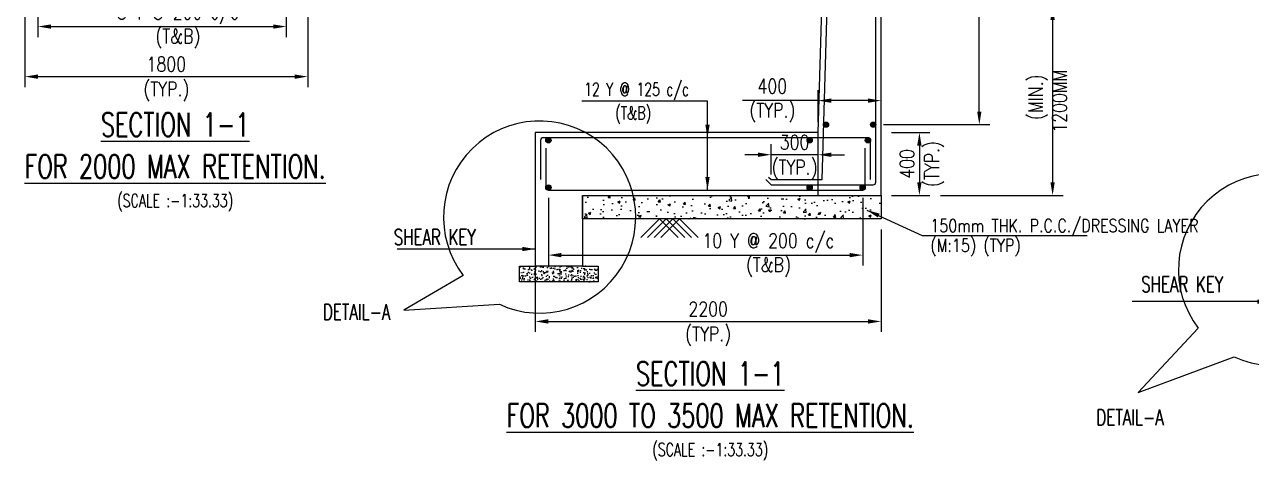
# Model space of a CAD drawing. Extents: x 324505 to 1272425, y -526289 to -156124.
# Drawn here: x 637584 to 661007, y -304178 to -295853 of the extents above; entities that cross this region are included whole.
import ezdxf
from ezdxf.enums import TextEntityAlignment as Align
from ezdxf.lldxf.tags import DXFTag

# ---------------------------------------------------------------- set-up
doc = ezdxf.new("R2010")
doc.units = 0
doc.header["$LTSCALE"] = 500
doc.header["$MEASUREMENT"] = 0
doc.header["$PDMODE"] = 35
doc.header["$PDSIZE"] = -15
doc.layers.get('DEFPOINTS').update_dxf_attribs({"color": 4})
for name, color, linetype in [('PCC', 7, 'Continuous'), ('S- PILE CAP', 4, 'Continuous'), ('S-DIM-1', 5, 'Continuous'), ('S-FOOTING', 4, 'Continuous'), ('S-PCC', 9, 'Continuous'), ('S-REINFORCEMENT', 6, 'Continuous'), ('S-RETAINING WALL', 6, 'Continuous'), ('S-TEXT', 2, 'Continuous'), ('S-TEXT-1', 4, 'Continuous'), ('S-TITIL', 6, 'Continuous')]:
    doc.layers.add(name, color=color, linetype=linetype)
doc.styles.add('ROMANS', font='simplex.shx', dxfattribs={"width": 0.8, "height": 275, "bigfont": 'bigfont.shx'})
tags = doc.linetypes.add('HIDDEN', pattern=[0.375, 0.25, -0.125]).pattern_tags.tags
tags[6:7] = [DXFTag(74, 4), DXFTag(75, 0), DXFTag(340, '0'), DXFTag(46, 1.0), DXFTag(50, 0.0), DXFTag(44, 0.0), DXFTag(45, 0.0)]
tags[4:5] = [DXFTag(74, 4), DXFTag(75, 0), DXFTag(340, '0'), DXFTag(46, 1.0), DXFTag(50, 0.0), DXFTag(44, 0.0), DXFTag(45, 0.0)]
doc.dimstyles.new('dim100', dxfattribs={"dimtxt": 250, "dimasz": 250, "dimexe": 200, "dimexo": 200, "dimgap": 100, "dimtad": 1, "dimdec": 0, "dimzin": 0, "dimdsep": 46, "dimtxsty": 'ROMANS', "dimcen": 0, "dimclrd": 5, "dimclre": 5, "dimclrt": 4, "dimadec": 0, "dimazin": 0, "dimtfac": 1, "dimtdec": 0, "dimtix": 1, "dimtofl": 0, "dimtmove": 2, "dimatfit": 3, "dimfxl": 0, "dimtolj": 1, "dimtzin": 0, "dimlwd": -1, "dimlwe": -1, "dimarcsym": 0})
doc.dimstyles.new('dim33.33', dxfattribs={"dimtxt": 250, "dimasz": 250, "dimexe": 200, "dimexo": 200, "dimgap": 100, "dimtad": 1, "dimdec": 0, "dimlfac": 0.333331, "dimzin": 0, "dimdsep": 46, "dimtxsty": 'ROMANS', "dimcen": 0, "dimclrd": 5, "dimclre": 5, "dimclrt": 4, "dimadec": 0, "dimazin": 0, "dimtfac": 1, "dimtdec": 0, "dimtix": 1, "dimtofl": 0, "dimtmove": 2, "dimatfit": 3, "dimfxl": 0, "dimtolj": 1, "dimtzin": 0, "dimlwd": -1, "dimlwe": -1, "dimarcsym": 0})

# ---------------------------------------------------------------- blocks, each defined once
blk = doc.blocks.new('*D212')
at = {"layer": 'DEFPOINTS', "color": 0}
for p in [(653785, -282865, 0), (655812, -282865), (653785, -297765, 0)]:
    blk.add_point(p, dxfattribs=at)
at = {"layer": 'S-DIM-1', "color": 5}
for p, q in [((653985, -282865), (656012, -282865)), ((653985, -297765), (656012, -297765))]:
    blk.add_line(p, q, dxfattribs=at)
at = {"layer": 'S-DIM-1', "color": 5, "lineweight": -3}
blk.add_line((655812, -297515), (655812, -283115), dxfattribs=at)
at = {"layer": 'S-DIM-1', "color": 5}
for points in [[(655770, -283115), (655853, -283115), (655812, -282865)], [(655770, -297515), (655853, -297515), (655812, -297765)]]:
    blk.add_solid(points, dxfattribs=at)
at = {"layer": 'S-DIM-1', "color": 4, "insert": (655812, -291509), "char_height": 275, "attachment_point": 5, "rotation": 90, "style": 'ROMANS'}
blk.add_mtext('\\A1;8 Y @ 200 c/c\\P(E/F) (TYP.)', dxfattribs=at)
blk = doc.blocks.new('*D213')
at = {"layer": 'DEFPOINTS', "color": 0}
for p in [(653935, -297915), (653935, -299115), (654668, -299115)]:
    blk.add_point(p, dxfattribs=at)
at = {"layer": 'S-DIM-1', "color": 5}
for p, q in [((654135, -297915), (654868, -297915)), ((654135, -299115), (654868, -299115))]:
    blk.add_line(p, q, dxfattribs=at)
at = {"layer": 'S-DIM-1', "color": 5, "lineweight": -3}
blk.add_line((654668, -298165), (654668, -298865), dxfattribs=at)
at = {"layer": 'S-DIM-1', "color": 5}
for points in [[(654626, -298165), (654709, -298165), (654668, -297915)], [(654626, -298865), (654709, -298865), (654668, -299115)]]:
    blk.add_solid(points, dxfattribs=at)
at = {"layer": 'S-DIM-1', "color": 4, "char_height": 275, "rotation": 90, "style": 'ROMANS'}
for s, insert, attachment_point in [('\\A1;(TYP.)', (654768, -298515), 2), ('\\A1;400', (654568, -298515), 8)]:
    blk.add_mtext(s, dxfattribs=dict(at, insert=insert, attachment_point=attachment_point))
blk = doc.blocks.new('*D214')
at = {"layer": 'DEFPOINTS', "color": 0}
for p in [(647585, -298965, -19), (653585, -298965, -19), (653585, -300256)]:
    blk.add_point(p, dxfattribs=at)
at = {"layer": 'S-DIM-1', "color": 5}
for p, q in [((647585, -299165), (647585, -300456)), ((653585, -299165), (653585, -300456)), ((647835, -300256), (653335, -300256))]:
    blk.add_line(p, q, dxfattribs=at)
for points in [[(647835, -300215), (647835, -300298), (647585, -300256)], [(653335, -300215), (653335, -300298), (653585, -300256)]]:
    blk.add_solid(points, dxfattribs=at)
at = {"layer": 'S-DIM-1', "color": 4, "insert": (651785, -300256), "char_height": 275, "attachment_point": 5, "style": 'ROMANS'}
blk.add_mtext('\\A1;10 Y @ 200 c/c\\P(T&B)', dxfattribs=at)
blk = doc.blocks.new('*D215')
at = {"layer": 'DEFPOINTS', "color": 0}
for p in [(647335, -299565, -19), (653935, -299565, -19), (653935, -301523)]:
    blk.add_point(p, dxfattribs=at)
at = {"layer": 'S-DIM-1', "color": 5}
for p, q in [((647335, -299765), (647335, -301723)), ((653935, -299765), (653935, -301723)), ((647585, -301523), (653685, -301523))]:
    blk.add_line(p, q, dxfattribs=at)
for points in [[(647585, -301481), (647585, -301565), (647335, -301523)], [(653685, -301481), (653685, -301565), (653935, -301523)]]:
    blk.add_solid(points, dxfattribs=at)
at = {"layer": 'S-DIM-1', "color": 4, "char_height": 275, "style": 'ROMANS'}
for s, insert, attachment_point in [('\\A1;2200', (650635, -301423), 8), ('\\A1;(TYP.)', (650635, -301623), 2)]:
    blk.add_mtext(s, dxfattribs=dict(at, insert=insert, attachment_point=attachment_point))
blk = doc.blocks.new('*D221')
at = {"layer": 'DEFPOINTS', "color": 0}
for p in [(656372, -295515), (654868, -299115, 0), (657211, -299115)]:
    blk.add_point(p, dxfattribs=at)
at = {"layer": 'S-DIM-1', "color": 5}
for p, q in [((656572, -295515), (657411, -295515)), ((655068, -299115), (657411, -299115))]:
    blk.add_line(p, q, dxfattribs=at)
at = {"layer": 'S-DIM-1', "color": 5, "lineweight": -3}
blk.add_line((657211, -295765), (657211, -298865), dxfattribs=at)
at = {"layer": 'S-DIM-1', "color": 5}
for points in [[(657169, -295765), (657252, -295765), (657211, -295515)], [(657169, -298865), (657252, -298865), (657211, -299115)]]:
    blk.add_solid(points, dxfattribs=at)
at = {"layer": 'S-DIM-1', "color": 4, "insert": (657116, -297315), "char_height": 275, "attachment_point": 5, "rotation": 90, "style": 'ROMANS'}
blk.add_mtext('\\A1; (MIN.)\\P1200MM ', dxfattribs=at)
blk = doc.blocks.new('*D252')
at = {"layer": 'DEFPOINTS', "color": 0}
for p in [(637841, -293865, -19), (642581, -293865, -19), (642581, -295892)]:
    blk.add_point(p, dxfattribs=at)
at = {"layer": 'S-DIM-1', "color": 5}
for p, q in [((637841, -294065), (637841, -296092)), ((642581, -294065), (642581, -296092)), ((638091, -295892), (642331, -295892))]:
    blk.add_line(p, q, dxfattribs=at)
for points in [[(638091, -295851), (638091, -295934), (637841, -295892)], [(642331, -295851), (642331, -295934), (642581, -295892)]]:
    blk.add_solid(points, dxfattribs=at)
at = {"layer": 'S-DIM-1', "color": 4, "insert": (640511, -295892), "char_height": 275, "attachment_point": 5, "style": 'ROMANS'}
blk.add_mtext('\\A1;8 Y @ 200 c/c\\P(T&B)', dxfattribs=at)
blk = doc.blocks.new('*D253')
at = {"layer": 'DEFPOINTS', "color": 0}
for p in [(637591, -294465, -19), (642991, -294465, -19), (642991, -296848)]:
    blk.add_point(p, dxfattribs=at)
at = {"layer": 'S-DIM-1', "color": 5}
for p, q in [((637591, -294665), (637591, -297048)), ((642991, -294665), (642991, -297048)), ((637841, -296848), (642741, -296848))]:
    blk.add_line(p, q, dxfattribs=at)
for points in [[(637841, -296807), (637841, -296890), (637591, -296848)], [(642741, -296807), (642741, -296890), (642991, -296848)]]:
    blk.add_solid(points, dxfattribs=at)
at = {"layer": 'S-DIM-1', "color": 4, "char_height": 275, "style": 'ROMANS'}
for s, insert, attachment_point in [('\\A1;1800', (640291, -296748), 8), ('\\A1;(TYP.)', (640291, -296948), 2)]:
    blk.add_mtext(s, dxfattribs=dict(at, insert=insert, attachment_point=attachment_point))
blk = doc.blocks.new('*D309')
at = {"layer": 'DEFPOINTS', "color": 0}
for p in [(652735, -297306), (652735, -297915), (653935, -297842)]:
    blk.add_point(p, dxfattribs=at)
at = {"layer": 'S-DIM-1', "color": 5}
for p, q in [((652735, -297715), (652735, -297106)), ((653935, -297642), (653935, -297106))]:
    blk.add_line(p, q, dxfattribs=at)
at = {"layer": 'S-DIM-1', "color": 5, "lineweight": -3}
for p, q in [((652735, -297306), (651289, -297306)), ((653685, -297306), (652985, -297306))]:
    blk.add_line(p, q, dxfattribs=at)
at = {"layer": 'S-DIM-1', "color": 5}
for points in [[(652985, -297265), (652985, -297348), (652735, -297306)], [(653685, -297265), (653685, -297348), (653935, -297306)]]:
    blk.add_solid(points, dxfattribs=at)
at = {"layer": 'S-DIM-1', "color": 4, "insert": (651860, -297306), "char_height": 275, "attachment_point": 5, "style": 'ROMANS'}
blk.add_mtext('\\A1;400\\P(TYP.)', dxfattribs=at)
blk = doc.blocks.new('*D311')
at = {"layer": 'DEFPOINTS', "color": 0}
for p in [(651835, -298340), (652735, -298788), (651835, -298915)]:
    blk.add_point(p, dxfattribs=at)
at = {"layer": 'S-DIM-1', "color": 5}
for p, q in [((651835, -298715), (651835, -298140)), ((652735, -298588), (652735, -298140))]:
    blk.add_line(p, q, dxfattribs=at)
at = {"layer": 'S-DIM-1', "color": 5, "lineweight": -3}
for p, q in [((651585, -298340), (651335, -298340)), ((652735, -298340), (651835, -298340)), ((652985, -298340), (653235, -298340))]:
    blk.add_line(p, q, dxfattribs=at)
at = {"layer": 'S-DIM-1', "color": 5}
for points in [[(651585, -298298), (651585, -298381), (651835, -298340)], [(652985, -298298), (652985, -298381), (652735, -298340)]]:
    blk.add_solid(points, dxfattribs=at)
at = {"layer": 'S-DIM-1', "color": 4, "char_height": 275, "style": 'ROMANS'}
for s, insert, attachment_point in [('\\A1;300', (652285, -298240), 8), ('\\A1;(TYP.)', (652285, -298440), 2)]:
    blk.add_mtext(s, dxfattribs=dict(at, insert=insert, attachment_point=attachment_point))

msp = doc.modelspace()

# ---------------------------------------------------------------- hatches: boundary and pattern name
at = {"layer": 'PCC'}
h = msp.add_hatch(dxfattribs=at)
h.set_pattern_fill('AR-CONC', color=8, scale=22.5, angle=180, style=0)
h.set_pattern_definition([(130, (972419.8, -380422.71), (-161.38354, -14.11923), [16.875, -185.625]), (185, (972419.8, -380422.71), (31.21905, 169.24323), [13.5, -148.5]), (79.5486, (972406.36, -380423.89), (-130.16461, 155.1239), [14.34154, -157.756975]), (133.8158, (972419.8, -380377.7), (-240.12924, -37.24178), [25.3125, -278.4375]), (83.3644, (972399.8, -380380.81), (-210.29911, 219.17652), [21.51231, -236.63542]), (188.8158, (972419.8, -380377.7), (-210.29894, 219.17669), [20.25, -222.75]), (159, (972397.3, -380388.96), (-134.304087, -90.58925), [16.875, -185.625]), (214, (972397.3, -380388.96), (-54.74595, 163.15876), [13.5, -148.5]), (108.5486, (972386.11, -380396.51), (-189.05009, 72.56936), [14.34154, -157.756975]), (142.5, (972419.804, -380422.71), (-2.735967, 74.901117), [0, -146.7, 0, -150.75, 0, -149.0625]), (172.5, (972419.804, -380422.71), (-59.190646, 88.742635), [0, -85.95, 0, -143.325, 0, -56.8125]), (212.5, (972469.98, -380422.71), (-120.110048, -5.074846), [0, -56.25, 0, -175.5, 0, -232.875]), (222.5, (972492.48, -380422.71), (-131.216888, 22.52362), [0, -73.125, 0, -116.55, 0, -165.375])])
h.paths.add_polyline_path([(648235.316, -300465.18), (648535.316, -300465.18), (648535.316, -300765.18), (647335.316, -300765.18), (647035.316, -300765.18), (647035.316, -300465.18), (647335.316, -300465.18)])
at = {"layer": 'S-PCC', "linetype": 'ByBlock'}
h = msp.add_hatch(dxfattribs=at)
h.set_pattern_fill('AR-CONC,_O', color=256, scale=66.666667)
h.set_pattern_definition([(50, (-16448272.1, 112212.04), (478.173455, -41.834757), [50, -550]), (355, (-16448272.1, 112212.04), (-92.500889, 501.461422), [40, -440]), (100.4514445, (-16448232.26, 112208.55), (385.672564, 459.626661), [42.493461, -467.428075]), (46.1842, (-16448272.1, 112345.4), (711.49422, -110.346187), [75, -825]), (96.6356355, (-16448212.8, 112336.2), (623.107964, 649.4124), [63.740228, -701.142507]), (351.184164, (-16448272.1, 112345.4), (623.107963, 649.4124), [60, -660]), (21, (-16448205.44, 112312.04), (397.938035, -268.412594), [50, -550]), (326, (-16448205.44, 112312.04), (162.210221, 483.433363), [40, -440]), (71.4514447, (-16448172.3, 112289.67), (560.148251, 215.020769), [42.49346, -467.428075]), (37.5, (-16448272.11, 112212.04), (8.1065702, 221.9292359), [0, -434.6666667, 0, -446.6666667, 0, -441.6666667]), (7.5, (-16448272.1, 112212.04), (175.3796916, 262.9411413), [0, -254.6666667, 0, -424.6666667, 0, -168.3333333]), (327.5, (-16448420.78, 112212.04), (355.8816241, -15.0365812), [0, -166.6666667, 0, -520, 0, -690]), (317.5, (-16448487.44, 112212.04), (388.7907796, 66.736655), [0, -216.6666667, 0, -345.3333333, 0, -490])])
h.paths.add_polyline_path([(648235.316, -299565.18), (648235.316, -299115.18), (653935.316, -299115.18), (653935.316, -299565.18)])

# ---------------------------------------------------------------- linework, layer by layer
at = {"layer": 'PCC', "color": 8, "elevation": -8.324}
msp.add_lwpolyline([(648235.316, -300465.18), (648535.316, -300465.18), (648535.316, -300765.18), (647335.316, -300765.18), (647035.316, -300765.18), (647035.316, -300465.18), (647335.316, -300465.18)], dxfattribs=at)
at = {"layer": 'S- PILE CAP', "color": 8, "linetype": 'HIDDEN', "ltscale": 1500}
msp.add_line((652735.316, -299115.18, -8.324), (652735.316, -297915.18, -8.324), dxfattribs=at)
at = {"layer": 'S-FOOTING'}
for p, q in [((647335.316, -299115.18, -8.324), (647335.316, -300465.18, -8.324)), ((648235.316, -299115.18, -8.324), (648235.316, -300465.18, -8.324)), ((648235.316, -300465.18, -8.324), (647335.316, -300465.18, -8.324))]:
    msp.add_line(p, q, dxfattribs=at)
at = {"layer": 'S-FOOTING', "elevation": -8.324}
for points in [[(652735.316, -297915.18), (647335.316, -297915.18), (647335.316, -299115.18)], [(648235.316, -299115.18), (653935.316, -299115.18)]]:
    msp.add_lwpolyline(points, dxfattribs=at)
at = {"layer": 'S-PCC', "elevation": -8.324}
msp.add_lwpolyline([(648235.316, -299565.18), (648235.316, -299115.18), (653935.316, -299115.18), (653935.316, -299565.18)], close=True, dxfattribs=at)
for points in [[(650065.027, -299923.153), (649707.054, -299565.18), (649349.082, -299923.153)], [(650191.59, -299923.153), (649833.617, -299565.18), (649475.644, -299923.153)], [(650318.152, -299923.153), (649960.179, -299565.18), (649602.207, -299923.153)], [(650444.715, -299923.153), (650086.742, -299565.18), (649728.769, -299923.153)]]:
    msp.add_lwpolyline(points, dxfattribs=at)
at = {"layer": 'S-REINFORCEMENT', "color": 5, "ltscale": 10, "elevation": -8.324}
for points in [[(651735.316, -298815.18), (651835.316, -298915.18), (653785.316, -298915.18, 0.414213562), (653835.316, -298865.18), (653835.316, -282765.18, 0.414213562), (653785.316, -282715.18), (653445.316, -282715.18)], [(653735.316, -298815.18), (653735.316, -298065.18, 0.414213562), (653685.316, -298015.18), (647485.316, -298015.18, 0.414213562), (647435.316, -298065.18), (647435.316, -298815.18)], [(647535.316, -298215.18), (647535.316, -298965.18, 0.414213562), (647585.316, -299015.18), (653585.316, -299015.18, 0.414213562), (653635.316, -298965.18), (653635.316, -298215.18)]]:
    msp.add_lwpolyline(points, format="xyb", dxfattribs=at)
for points in [[(652808.889, -298815.18), (653285.273, -282618.12)], [(651785.316, -298765.18), (651835.316, -298815.18), (652808.889, -298815.18)]]:
    msp.add_lwpolyline(points, dxfattribs=at)
at = {"layer": 'S-REINFORCEMENT', "color": 5, "ltscale": 10, "const_width": 50, "elevation": -8.324}
for points in [[(652860.316, -297765.179, 1), (652910.316, -297765.179, 1)], [(653760.316, -297765.179, 1), (653810.316, -297765.179, 1)], [(647610.316, -298065.18, 1), (647560.316, -298065.18, 1)], [(652598.466, -298065.18, 1), (652548.466, -298065.18, 1)], [(653660.316, -298065.18, -1), (653710.316, -298065.18, -1)], [(647610.316, -298965.18, -1), (647560.316, -298965.18, -1)], [(652598.466, -298965.18, -1), (652548.466, -298965.18, -1)], [(653610.316, -298965.18, -1), (653560.316, -298965.18, -1)]]:
    msp.add_lwpolyline(points, format="xyb", close=True, dxfattribs=at)
at = {"layer": 'S-REINFORCEMENT', "color": 5, "ltscale": 10}
for centre in [(652885.316, -297765.179, -8.324), (653785.316, -297765.179, -8.324), (647585.316, -298065.18, -8.324), (652573.466, -298065.18, -8.324), (653685.316, -298065.18, -8.324), (647585.316, -298965.18, -8.324), (652573.466, -298965.18, -8.324), (653585.316, -298965.18, -8.324)]:
    msp.add_circle(centre, 50, dxfattribs=at)
at = {"layer": 'S-RETAINING WALL', "color": 4, "elevation": -8.324}
for points in [[(652735.316, -297915.18), (653185.316, -282615.18)], [(653935.316, -299115.18), (653935.316, -282615.18)]]:
    msp.add_lwpolyline(points, dxfattribs=at)
at = {"layer": 'S-TEXT', "color": 2, "ltscale": 11, "elevation": -8.324}
for points in [[(645960.991, -300646.103), (644825.089, -301307.266), (646648.76, -301196.039)], [(659991.957, -301650.807), (658841.304, -302880.314), (660679.726, -302200.742)]]:
    msp.add_lwpolyline(points, dxfattribs=at)
at = {"layer": 'S-TEXT', "color": 2, "ltscale": 11}
for centre in [(647417.468, -299529.624, -8.324), (661448.434, -300534.328, -8.324)]:
    msp.add_arc(centre, 1835.17, 245.2363728, 217.472373, dxfattribs=at)

# ---------------------------------------------------------------- texts
at = {"layer": 'S-TEXT', "style": 'ROMANS', "width": 0.7}
for p in [(640459.77, -299214.94, 11.093), (650675.061, -303969.582, 11.093)]:
    msp.add_text('(SCALE :-1:33.33)', height=250, dxfattribs=at).set_placement(p, align=Align.MIDDLE_CENTER)
at = {"layer": 'S-TEXT', "color": 2, "ltscale": 11, "style": 'ROMANS', "width": 0.7}
for p in [(643926.331, -301493.025, -110.28), (658690.932, -303503.716, -110.28)]:
    msp.add_text('DETAIL-A', height=300, dxfattribs=at).set_placement(p, align=Align.CENTER)
at = {"layer": 'S-TEXT-1', "style": 'ROMANS'}
for s, width, p in [('12 Y @ 125 c/c', 0.7, (648267.166, -297090.99, -8.324)), ('(T&B)', 0.7, (648862.325, -297540.99, -8.324)), ('150mm THK. P.C.C./DRESSING LAYER', 0.8, (654876.988, -299693.895, 181.263)), ('(M:15) (TYP)', 0.8, (654876.988, -300070.466, 181.263))]:
    msp.add_text(s, height=250, dxfattribs=dict(at, width=width)).set_placement(p, align=Align.MIDDLE_LEFT)
at = {"layer": 'S-TEXT-1', "style": 'ROMANS', "width": 0.7}
for p in [(645417.485, -300063.096, -224.303), (659686.587, -300961.962, -224.303)]:
    msp.add_text('SHEAR KEY', height=300, dxfattribs=at).set_placement(p, align=Align.CENTER)
at = {"layer": 'S-TITIL', "style": 'ROMANS', "width": 0.7}
for s, p in [('%%USECTION 1-1', (640459.77, -297764.94, 11.093)), ('%%UFOR 2000 MAX RETENTION.', (640459.77, -298564.94, 11.093)), ('%%USECTION 1-1', (650675.061, -302519.582, 11.093)), ('%%UFOR 3000 TO 3500 MAX RETENTION.', (650675.061, -303319.582, 11.093))]:
    msp.add_text(s, height=450, dxfattribs=at).set_placement(p, align=Align.MIDDLE_CENTER)

# ---------------------------------------------------------------- dimensions: what is measured, and where the dimension line sits
at = {"layer": 'S-DIM-1'}
for base, p1, p2, angle, text, override, picture, middle in [((655811.635, -282865.18, -8.324), (653785.316, -297765.179, -8.324), (653785.316, -282865.18, -8.324), 90, '8 Y @ 200 c/c\\X(E/F) (TYP.)', {"dimtxt": 250, "dimasz": 250, "dimtofl": 1, "dimtmove": 0, "dimlwd": 65533}, '*D212', (655811.635, -291509.247, -8.324)), ((657210.677, -299115.18, -8.324), (656372.106, -295515.18, -8.324), (654867.632, -299115.18, -8.324), 90, ' (MIN.)\\P<>MM ', {"dimtxsty": 'ROMANS', "dimtofl": 1, "dimtmove": 1, "dimlwd": 65533}, '*D221', (657608.58, -297315.18, -8.324)), ((652735.316, -297306.25, -8.324), (653935.316, -297841.916, -8.324), (652735.316, -297915.18, -8.324), 180, '<>\\X(TYP.)', {"dimtxt": 250, "dimasz": 250, "dimtofl": 1, "dimtmove": 0, "dimlwd": 65533}, '*D309', (651860.316, -297306.25, -8.324))]:
    dim = msp.add_linear_dim(base=base, p1=p1, p2=p2, angle=angle, text=text, dimstyle='dim33.33', override=override, dxfattribs=at)
    dim.commit()
    dim.dimension.update_dxf_attribs({"geometry": picture, "text_midpoint": middle, "dimtype": 160})
for base, p1, p2, text, picture, middle in [((642580.882, -295892.493, 11.093), (637840.882, -293865.18, -8.324), (642580.882, -293865.18, -8.324), '8 Y @ 200 c/c\\X(T&B)', '*D252', (640510.882, -295892.493, 11.093)), ((653585.316, -300256.474, 11.093), (647585.316, -298965.18, -8.324), (653585.316, -298965.18, -8.324), '10 Y @ 200 c/c\\X(T&B)', '*D214', (651785.316, -300256.474, 11.093))]:
    dim = msp.add_linear_dim(base=base, p1=p1, p2=p2, text=text, dimstyle='dim33.33', override={"dimtxt": 250, "dimasz": 250, "dimtmove": 0}, dxfattribs=at)
    dim.commit()
    dim.dimension.update_dxf_attribs({"geometry": picture, "text_midpoint": middle, "dimtype": 160})
for base, p1, p2, picture, middle in [((642990.882, -296848.238, 11.093), (637590.882, -294465.18, -8.324), (642990.882, -294465.18, -8.324), '*D253', (640290.882, -296848.238, 11.093)), ((653935.316, -301523.043, 11.093), (647335.316, -299565.18, -8.324), (653935.316, -299565.18, -8.324), '*D215', (650635.316, -301523.043, 11.093))]:
    dim = msp.add_linear_dim(base=base, p1=p1, p2=p2, text='<>\\X(TYP.)', dimstyle='dim33.33', override={"dimtxt": 250, "dimasz": 250, "dimtmove": 0}, dxfattribs=at)
    dim.commit()
    dim.dimension.update_dxf_attribs({"geometry": picture, "text_midpoint": middle})
for base, p1, p2, angle, picture, middle in [((651835.316, -298339.524, -8.324), (652735.316, -298788.376, -8.324), (651835.316, -298915.18, -8.324), 180, '*D311', (652285.316, -298339.524, -8.324)), ((654667.632, -299115.18, -8.324), (653935.316, -297915.18, -8.324), (653935.316, -299115.18, -8.324), 90, '*D213', (654667.632, -298515.18, -8.324))]:
    dim = msp.add_linear_dim(base=base, p1=p1, p2=p2, angle=angle, text='<>\\X(TYP.)', dimstyle='dim33.33', override={"dimtxt": 250, "dimasz": 250, "dimtofl": 1, "dimtmove": 0, "dimlwd": 65533}, dxfattribs=at)
    dim.commit()
    dim.dimension.update_dxf_attribs({"geometry": picture, "text_midpoint": middle})

# ---------------------------------------------------------------- leaders
for points, override in [([(650622.838, -298015.18, -8.324), (650622.838, -297315.99, -8.324), (648222.091, -297315.99, -8.324)], {"dimtad": 0, "dimarcsym": 1}), ([(650622.838, -299015.18, -8.324), (650622.838, -297315.99, -8.324), (648222.091, -297315.99, -8.324)], {"dimgap": 100, "dimtad": 0, "dimarcsym": 1})]:
    msp.add_leader(points, dimstyle='dim100', override=override)
msp.add_leader([(653664.816, -299396.724, -8.324), (654721.316, -299882.181, -8.324), (657870.241, -299882.181, -8.324)], dimstyle='dim100', dxfattribs=at)
at = {"layer": 'S-TEXT-1', "ltscale": 0.3}
for points in [[(647335.316, -300139.943, -8.324), (644699.138, -300139.943, -8.324)], [(661366.282, -301144.647, -8.324), (658730.104, -301144.647, -8.324)]]:
    msp.add_leader(points, dimstyle='dim33.33', override={"dimgap": 100, "dimtad": 0, "dimarcsym": 1}, dxfattribs=at)

doc.saveas('drawing.dxf')
